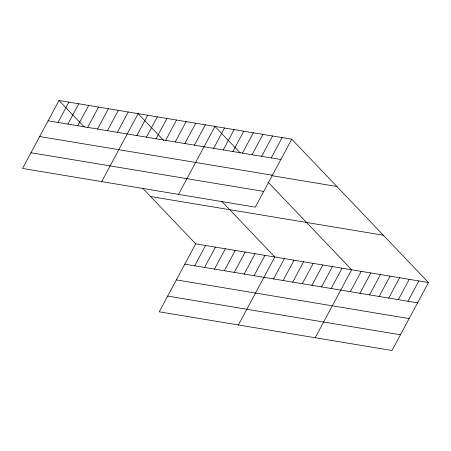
<?xml version="1.0" encoding="UTF-8"?>
<svg xmlns="http://www.w3.org/2000/svg" width="451" height="451" viewBox="0 0 451 451"><rect width="100%" height="100%" fill="white"/><g stroke="black" fill="none" stroke-linecap="round" stroke-linejoin="round"><path stroke-width="0.68" d="M291.752 139.184L58.996 100.494L22.55 168.46L255.305 207.15L291.752 139.184L428.45 282.54L392.004 350.506L159.248 311.816L195.695 243.85L428.45 282.54M57.987 122.463L68.885 102.135M67.881 124.11L78.778 103.781M77.769 125.75L88.672 105.427M87.663 127.396L98.56 107.073M97.557 129.042L108.454 108.714M107.445 130.683L118.348 110.36M117.339 132.329L128.236 112.006M101.689 181.618L138.13 113.646L163.91 140.678M136.833 135.571L147.731 115.242M146.434 137.166L157.331 116.843M156.035 138.761L166.932 118.438M165.635 140.357L176.533 120.034M175.236 141.952L186.139 121.629M184.837 143.548L195.74 123.224M194.437 145.149L205.34 124.82M178.495 194.381L214.941 126.415L240.259 152.968M213.644 148.34L224.542 128.011M223.245 149.935L234.142 129.606M232.846 151.53L243.743 131.207M242.446 153.126L253.344 132.803M252.047 154.721L262.944 134.398M194.685 265.819L205.588 245.491M261.648 156.317L272.545 135.993M204.579 267.466L215.477 247.137M271.248 157.912L282.146 137.589M214.473 269.106L225.37 248.783M224.367 270.752L235.264 250.423M234.255 272.398L245.152 252.07M244.149 274.039L255.046 253.716M254.043 275.685L264.94 255.356M238.387 324.968L274.834 257.002L221.655 201.242M273.531 278.927L284.434 258.598M283.138 280.522L294.035 260.193M292.738 282.117L303.636 261.789M302.339 283.713L313.236 263.39M311.94 285.308L322.837 264.985M321.54 286.904L332.438 266.58M331.141 288.499L342.038 268.176M315.198 337.737L351.639 269.771L268.114 182.176M350.342 291.696L361.24 271.367M359.943 293.291L370.84 272.962M369.544 294.886L380.447 274.558M379.144 296.482L390.047 276.153M388.745 298.077L399.648 277.754M398.351 299.673L409.249 279.349M407.952 301.268L418.849 280.945M48.094 120.817L280.849 159.513M39.665 136.54L272.421 175.23M271.711 175.659L336.863 186.494M30.978 152.737L263.734 191.433M150.583 196.54L383.339 235.23M184.797 264.173L417.553 302.863M176.364 279.896L409.119 318.586M167.682 296.093L400.437 334.783M58.996 100.494L84.309 127.041M142.522 188.084L195.695 243.85"/></g></svg>
